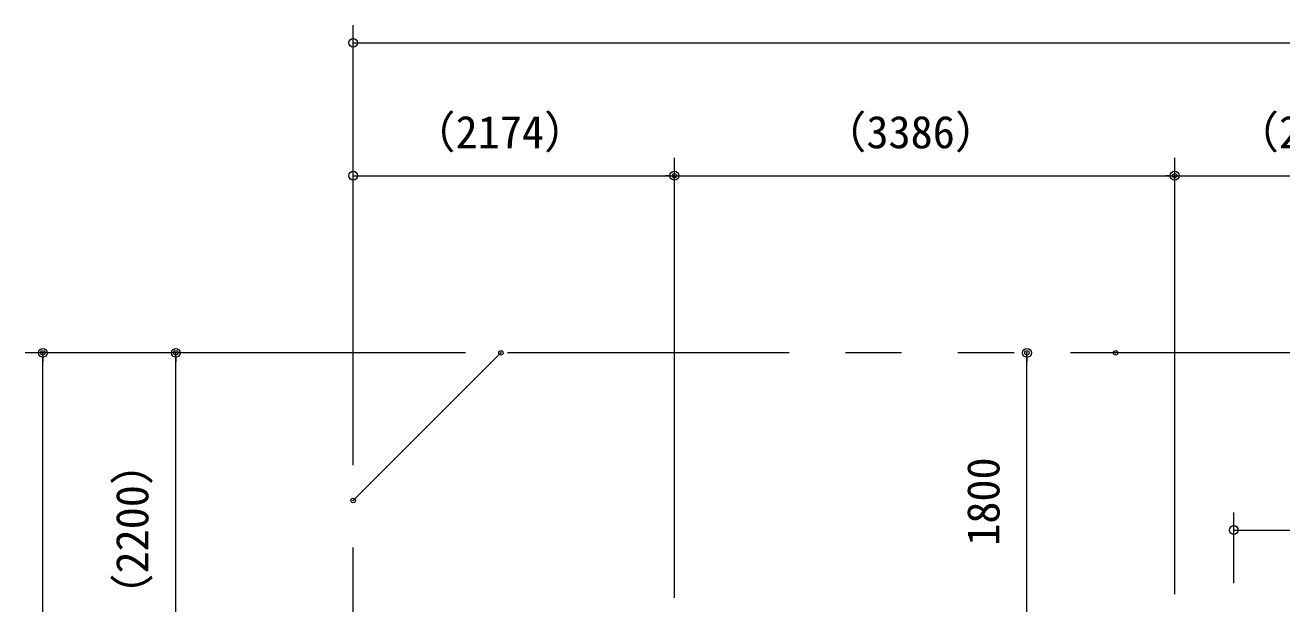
# Model space of a CAD drawing. Units: millimetres at full size, sheet at 1:20, with parts at other scales. Extents: x 10 to 16810, y -20 to 11900.
# Drawn here: x 11951 to 14787, y 3389 to 4696 of the extents above; entities that cross this region are included whole.
import ezdxf
from ezdxf.enums import TextEntityAlignment as Align

# ---------------------------------------------------------------- set-up
doc = ezdxf.new("R2010")
doc.units = ezdxf.units.MM
doc.header["$LTSCALE"] = 20
doc.header["$PDMODE"] = 32
doc.header["$PDSIZE"] = 10
doc.linetypes.add('USER2', pattern=[63.5, 31.75, -6.35, 6.35, -6.35, 6.35, -6.35])
doc.layers.add('LY_5', color=2, linetype='Continuous', lineweight=18)
doc.layers.add('LY_6', color=7, linetype='Continuous', lineweight=0)
doc.styles.add('ＭＳ ゴシック', font='')
doc.styles.get('ＭＳ ゴシック').set_extended_font_data('MS Gothic')

# ---------------------------------------------------------------- blocks, each defined once
blk = doc.blocks.new('-011-_DOTBLANK')
at = {"color": 7, "linetype": 'Continuous', "lineweight": 0}
blk.add_line((-0.5, 0), (-1, 0), dxfattribs=at)
blk.add_circle((0, 0), 0.5, dxfattribs=at)

msp = doc.modelspace()

# ---------------------------------------------------------------- linework, layer by layer
at = {"layer": 'LY_5', "color": 7, "linetype": 'USER2', "lineweight": 0}
for p, q in [((12691.33, 3622.77), (13024.66, 3956.11)), ((14944.8, 3956.11), (13024.66, 3956.11)), ((12691.33, 2881.57), (12691.33, 3622.77))]:
    msp.add_line(p, q, dxfattribs=at)
at = {"layer": 'LY_6'}
for p, q in [((12691.33, 3702.77), (12691.33, 4696.11)), ((12691.33, 4656.11), (15278.14, 4656.11)), ((12691.33, 3702.77), (12691.33, 4396.11)), ((13416.09, 3402.77), (13416.09, 4396.11)), ((13416.09, 3402.77), (13416.09, 4396.11)), ((14544.8, 3411.11), (14544.8, 4396.11)), ((14544.8, 3411.11), (14544.8, 4396.11)), ((12691.33, 4356.11), (13416.09, 4356.11)), ((13416.09, 4356.11), (14544.8, 4356.11)), ((14544.8, 4356.11), (15278.14, 4356.11)), ((12944.66, 3956.11), (11951.33, 3956.11)), ((11991.33, 2132.7), (11991.33, 3956.11)), ((12944.66, 3956.11), (12251.33, 3956.11)), ((12291.33, 3222.77), (12291.33, 3956.11)), ((14211.47, 3356.11), (14211.47, 3956.11)), ((14678.14, 3436.11), (14678.14, 3596.11)), ((14678.14, 3556.11), (15278.14, 3556.11))]:
    msp.add_line(p, q, dxfattribs=at)
for p in [(13416.09, 4356.11), (14544.8, 4356.11), (11991.33, 3956.11), (12291.33, 3956.11), (13024.66, 3956.11), (13024.66, 3956.11), (14211.47, 3956.11), (14411.47, 3956.11), (12691.33, 3622.77), (12691.33, 3622.77)]:
    msp.add_point(p, dxfattribs=at)

# ---------------------------------------------------------------- block references
at = {"layer": 'LY_6', "xscale": 20, "yscale": 20}
for p, rotation in [((12691.33, 4656.11), 180), ((12691.33, 4356.11), 180), ((13416.09, 4356.11), 180), ((14544.8, 4356.11), 180), ((11991.33, 3956.11), 90), ((12291.33, 3956.11), 90), ((14211.47, 3956.11), 90), ((14678.14, 3556.11), 180)]:
    msp.add_blockref('-011-_DOTBLANK', p, dxfattribs=dict(at, rotation=rotation))
for p in [(13416.09, 4356.11), (14544.8, 4356.11)]:
    msp.add_blockref('-011-_DOTBLANK', p, dxfattribs=at)

# ---------------------------------------------------------------- texts
at = {"layer": 'LY_6', "style": 'ＭＳ ゴシック'}
for s, p in [('（2174）', (12822.39, 4396.11)), ('（3386）', (13749.32, 4396.11)), ('（2200）', (14680.15, 4396.11))]:
    msp.add_text(s, height=73.31, dxfattribs=at).set_placement(p, align=Align.BOTTOM_LEFT)
for s, p in [('1800', (14171.47, 3520.66)), ('（2200）', (12251.33, 3358.12))]:
    msp.add_text(s, height=73.31, rotation=90, dxfattribs=at).set_placement(p, align=Align.BOTTOM_LEFT)

doc.saveas('drawing.dxf')
